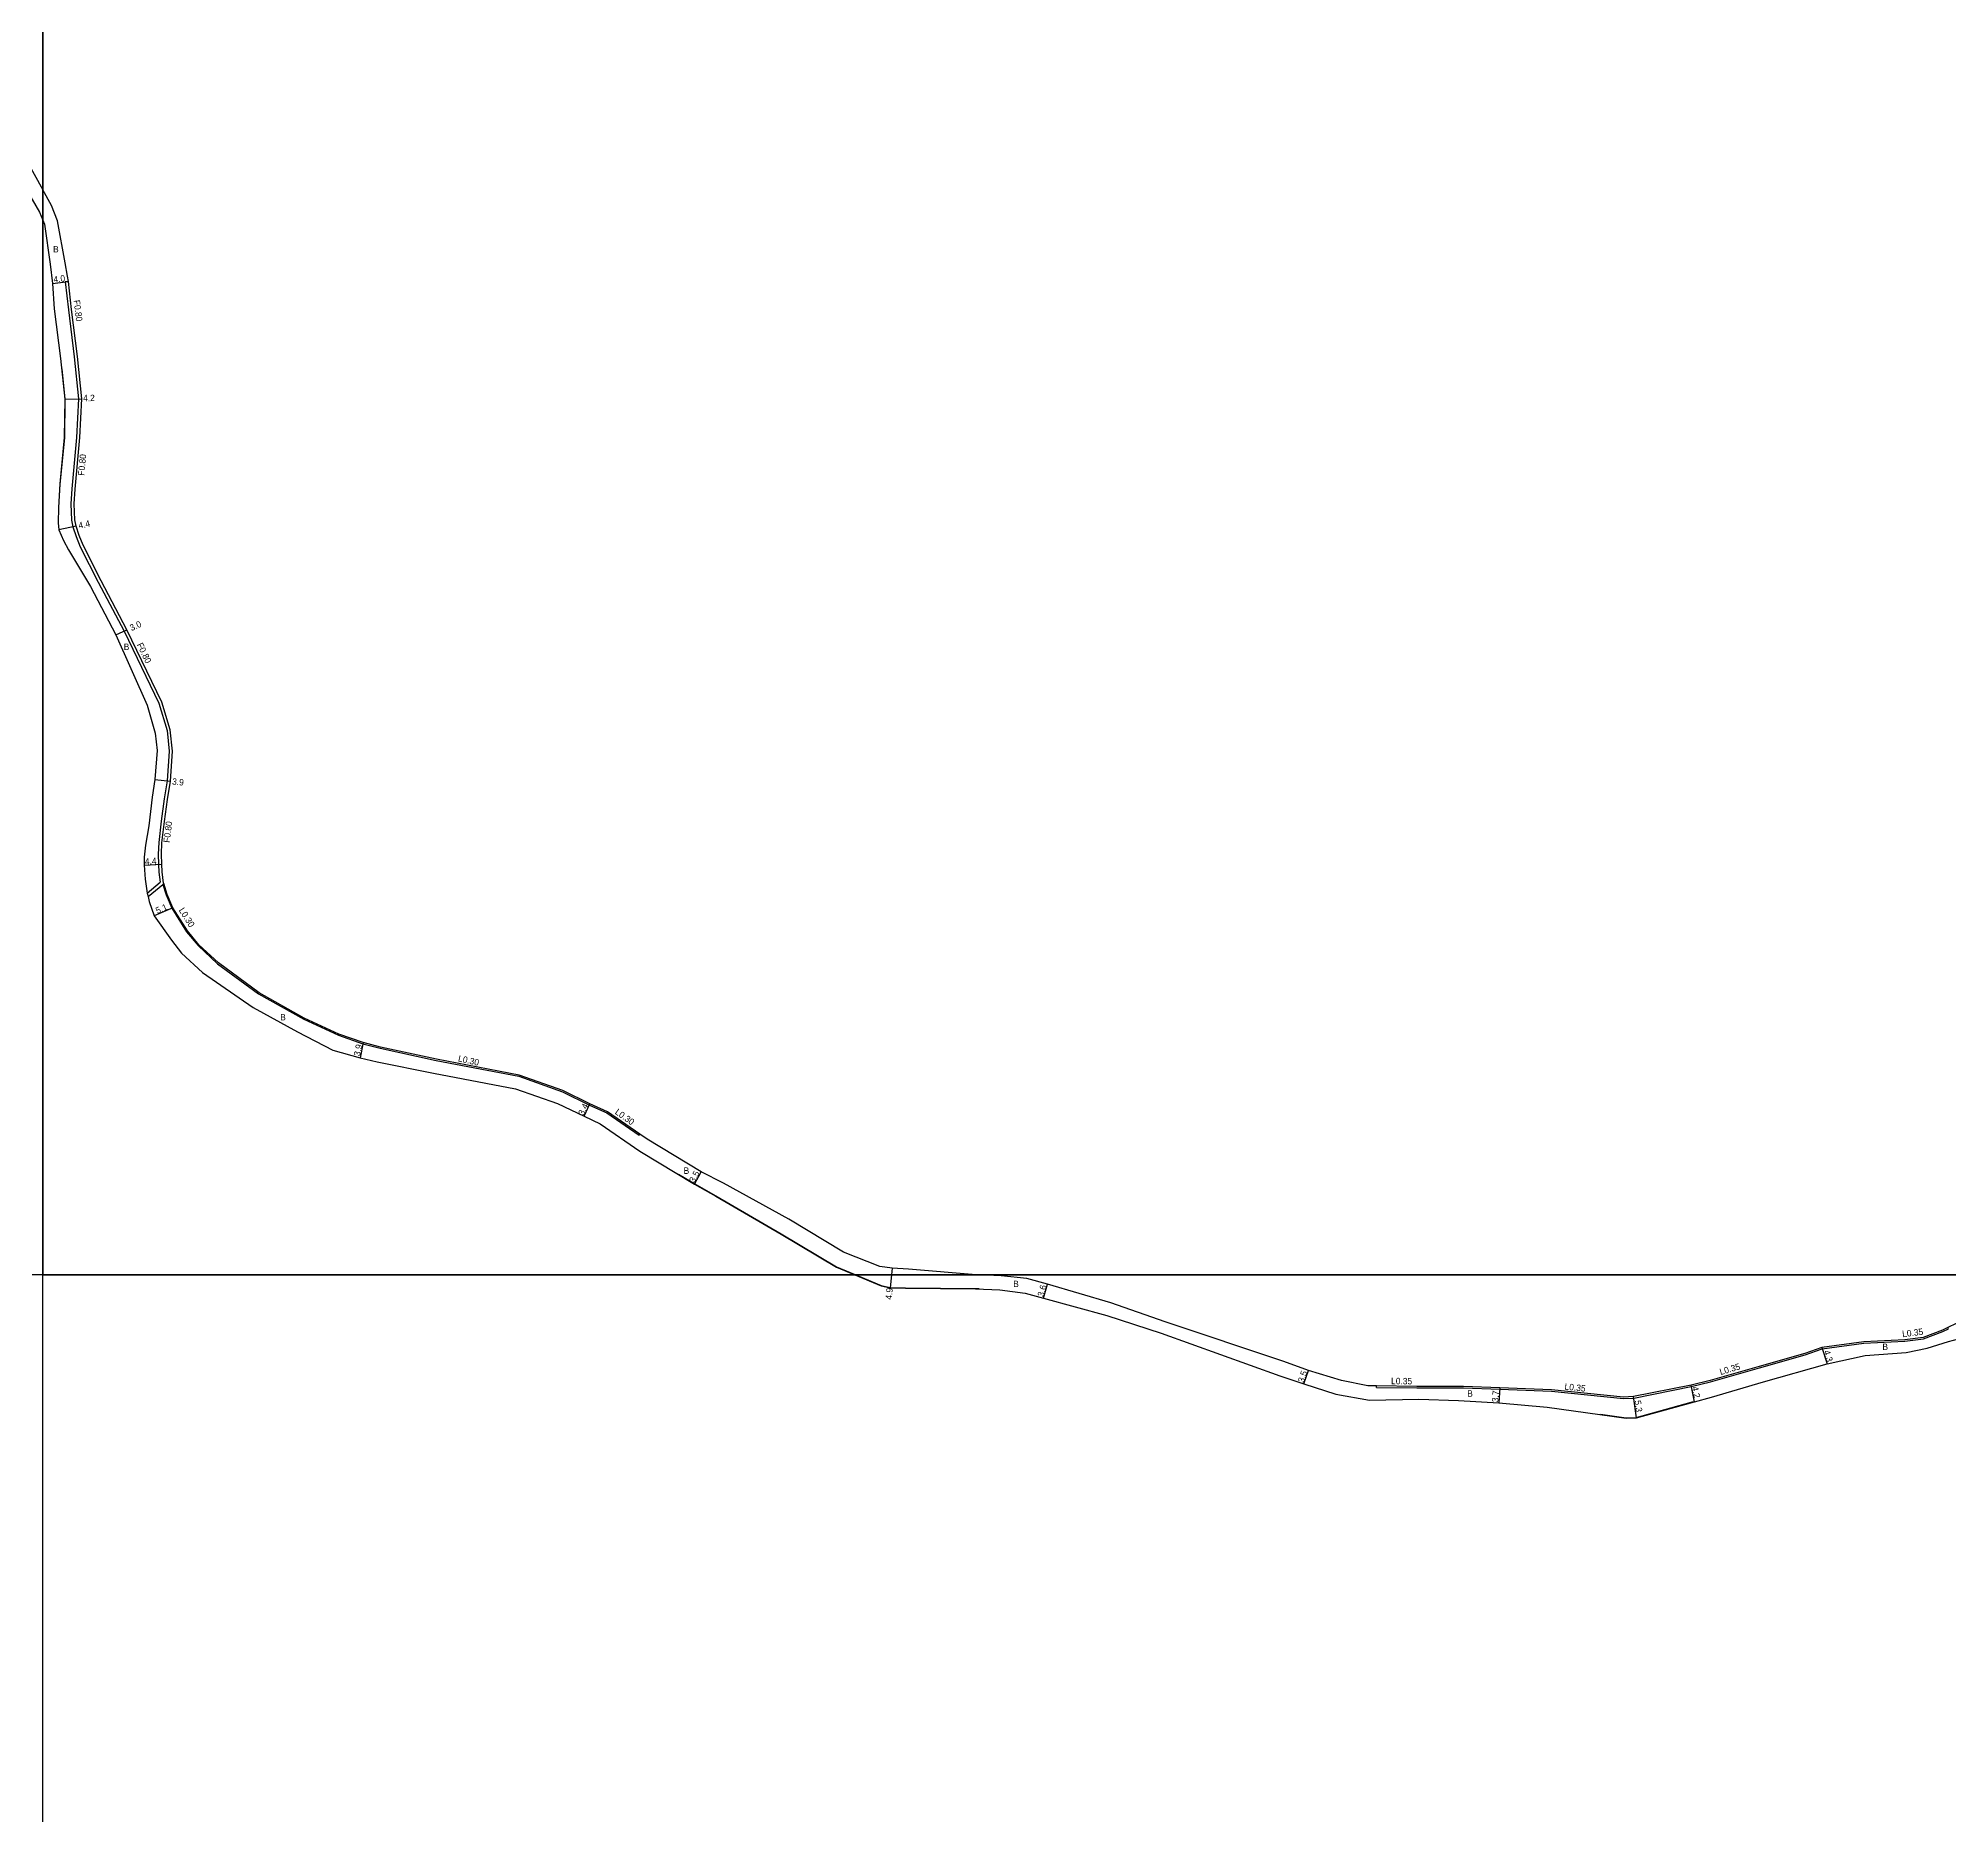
# Model space of a CAD drawing. Header units: metres. Extents: x -28000 to -24000, y -111000 to -108000.
# Drawn here: x -24801.2 to -24325.5, y -110534.6 to -110092.3 of the extents above; entities that cross this region are included whole.
import ezdxf

# ---------------------------------------------------------------- set-up
doc = ezdxf.new("R2010")
doc.units = ezdxf.units.M
doc.header["$LTSCALE"] = 2.5
for name, color, linetype in [('側溝・桝', 7, 'Continuous'), ('図郭', 7, 'Continuous'), ('幅員', 7, 'Continuous'), ('歩道・分離帯・安全施設', 7, 'Continuous'), ('舗装', 7, 'Continuous'), ('道路', 7, 'Continuous')]:
    doc.layers.add(name, color=color, linetype=linetype)
doc.styles.get("Standard").update_dxf_attribs({"font": ''})
doc.styles.get('Standard').set_extended_font_data('@MS PGothic')

msp = doc.modelspace()

# ---------------------------------------------------------------- linework, layer by layer
at = {"layer": '側溝・桝'}
for points in [[(-24793.66, -110152.87), (-24794.46, -110152.96), (-24793.68, -110159.92), (-24792.24, -110171.58), (-24791.15, -110182.09), (-24791.63, -110191.65), (-24792.8, -110204.47), (-24793.06, -110208.18), (-24792.89, -110212.27), (-24792.53, -110213.93), (-24791.76, -110216.33), (-24790.73, -110218.83), (-24786.23, -110227.7), (-24779.82, -110239.87), (-24771.2, -110257.8), (-24769.12, -110264.54), (-24768.59, -110269.69), (-24769.09, -110277.06), (-24769.82, -110281.6), (-24770.55, -110287.1), (-24771.19, -110292.41), (-24771.3, -110295.3), (-24771.22, -110297.87), (-24771.17, -110299.81), (-24770.81, -110302.33)], [(-24774.04, -110305), (-24770.81, -110302.33)], [(-24773.86, -110305.89), (-24770.19, -110302.86), (-24769.94, -110302.65)], [(-24770.19, -110302.86), (-24769.34, -110305.47), (-24767.96, -110308.79), (-24764.3, -110314.61), (-24761.4, -110318.06), (-24756.55, -110322.58), (-24746.39, -110330.05), (-24735.12, -110336.4), (-24726.47, -110340.39), (-24720.39, -110342.51), (-24716.1, -110343.62), (-24702.13, -110346.65), (-24681.61, -110350.57), (-24670.75, -110354.43), (-24664.01, -110357.74), (-24659.68, -110359.68), (-24651.64, -110365.25), (-24651.47, -110365.01)], [(-24468.18, -110427.97), (-24458.14, -110428.1), (-24446.57, -110428.1), (-24437.53, -110428.45), (-24424.66, -110428.96), (-24406.74, -110430.76), (-24404.17, -110430.63), (-24389.84, -110427.78), (-24385.07, -110426.6), (-24372.9, -110423.11), (-24361.48, -110419.86), (-24357.25, -110418.4), (-24346.91, -110417), (-24336.69, -110416.51), (-24332.08, -110415.94), (-24327.24, -110414.09), (-24325.86, -110413.43), (-24326.01, -110413.12)], [(-24468.18, -110427.97), (-24468.18, -110427.62)]]:
    msp.add_lwpolyline(points, dxfattribs=at)
at = {"layer": '図郭'}
for points in [[(-25600, -109800), (-24800, -109800), (-24800, -110400), (-25600, -110400)], [(-24800, -109800), (-24000, -109800), (-24000, -110400), (-24800, -110400)], [(-24800, -110400), (-24000, -110400), (-24000, -111000), (-24800, -111000)]]:
    msp.add_lwpolyline(points, close=True, dxfattribs=at)
at = {"layer": '幅員'}
for points in [[(-24797.63, -110153.36), (-24793.66, -110152.87)], [(-24794.55, -110182.13), (-24790.35, -110182.07)], [(-24791.76, -110213.73), (-24796.06, -110214.64)], [(-24781.83, -110240.76), (-24779.1, -110239.51)], [(-24772.17, -110276.74), (-24768.29, -110277.15)], [(-24774.81, -110298.1), (-24770.42, -110297.85)], [(-24767.69, -110308.66), (-24772.37, -110310.69)], [(-24720.3, -110342.22), (-24721.11, -110346.03)], [(-24665.35, -110360.53), (-24663.89, -110357.46)], [(-24637.88, -110377.44), (-24636.19, -110374.38)], [(-24588.87, -110400), (-24589.17, -110403.22)], [(-24588.71, -110398.34), (-24588.87, -110400)], [(-24551.01, -110405.78), (-24550.02, -110402.32)], [(-24357.33, -110418.06), (-24356.04, -110422.16)], [(-24486.22, -110427.09), (-24485.13, -110423.76)], [(-24437.52, -110428.1), (-24437.78, -110431.79)], [(-24389.07, -110431.55), (-24389.91, -110427.43)], [(-24403.51, -110435.54), (-24404.21, -110430.28)]]:
    msp.add_lwpolyline(points, dxfattribs=at)
at = {"layer": '歩道・分離帯・安全施設'}
for points in [[(-24796.1, -110212.86), (-24796.04, -110209.07), (-24795.74, -110203.24), (-24794.59, -110191.72), (-24794.45, -110182.12), (-24795.24, -110174.6)], [(-24641.88, -110374.9), (-24637.83, -110377.36), (-24632.55, -110380.32), (-24616.3, -110389.8), (-24602.53, -110398), (-24597.71, -110400)], [(-24597.71, -110400), (-24591.42, -110402.62), (-24589.16, -110403.12), (-24585.4, -110403.18), (-24567.93, -110403.36), (-24567.04, -110403.4)], [(-24412.44, -110434.66), (-24406.08, -110435.54), (-24403.53, -110435.44), (-24389.27, -110431.5)]]:
    msp.add_lwpolyline(points, dxfattribs=at)
at = {"layer": '道路'}
for points in [[(-24800, -110130.08), (-24800.35, -110129.43), (-24803.46, -110123.83), (-24809.04, -110115.88), (-24813.97, -110109.78), (-24815.08, -110108.22), (-24816.86, -110105.19), (-24817.27, -110104.5), (-24818.14, -110103.02), (-24822.05, -110099.69)], [(-24818.61, -110112.44), (-24813.26, -110117.83), (-24807.72, -110126.98), (-24806.35, -110125.97), (-24803.57, -110130.85), (-24800.85, -110135.59), (-24800, -110137.62)], [(-24793.66, -110152.87), (-24793.89, -110151.5), (-24794.49, -110148.2), (-24796.41, -110137.75), (-24797.9, -110133.97), (-24800, -110130.08)], [(-24800, -110137.62), (-24799.59, -110138.6), (-24798.21, -110148.58), (-24797.63, -110153.36), (-24797.22, -110159.62), (-24795.62, -110171.99), (-24794.55, -110182.13), (-24794.69, -110191.71), (-24795.84, -110203.23), (-24796.14, -110209.07), (-24796.2, -110212.87), (-24796.06, -110214.64), (-24794.93, -110217.32), (-24793.63, -110219.65), (-24788.17, -110228.73), (-24781.83, -110240.76), (-24774.09, -110258.24), (-24772.05, -110265.22), (-24771.57, -110269.57), (-24772.17, -110276.74), (-24772.79, -110281.16), (-24773.67, -110288.31), (-24774.47, -110293.1), (-24774.8, -110296.05), (-24774.81, -110298.1), (-24774.55, -110301.55), (-24774.04, -110305), (-24773.86, -110305.89), (-24773.61, -110307.13), (-24772.37, -110310.69), (-24768.04, -110316.72), (-24765.55, -110319.95), (-24760.31, -110324.8), (-24747.67, -110333.47), (-24736.69, -110339.49), (-24727.84, -110344.05), (-24721.11, -110346.03), (-24716.87, -110346.98), (-24702.79, -110349.78), (-24682.46, -110353.67), (-24671.98, -110357.39), (-24665.35, -110360.53), (-24661.37, -110362.42), (-24651.49, -110369.2), (-24637.88, -110377.44), (-24632.6, -110380.4), (-24616.35, -110389.89), (-24602.57, -110398.09), (-24597.97, -110400)], [(-24567, -110400), (-24567.83, -110399.96), (-24584.59, -110398.61), (-24588.71, -110398.34), (-24591.73, -110397.92), (-24600.78, -110394.36), (-24614.44, -110386.16), (-24630.68, -110377.19), (-24636.19, -110374.38), (-24649.69, -110366.25), (-24651.47, -110365.01), (-24659.53, -110359.42), (-24663.89, -110357.46), (-24670.63, -110354.15), (-24681.54, -110350.28), (-24702.07, -110346.36), (-24716.03, -110343.33), (-24720.3, -110342.22), (-24726.37, -110340.11), (-24734.99, -110336.14), (-24746.22, -110329.8), (-24756.35, -110322.35), (-24761.18, -110317.86), (-24764.06, -110314.43), (-24767.69, -110308.66), (-24769.06, -110305.37), (-24769.94, -110302.65), (-24769.97, -110302.57), (-24770.37, -110299.74), (-24770.42, -110297.85), (-24770.49, -110295.31), (-24770.39, -110292.47), (-24769.75, -110287.2), (-24769.03, -110281.72), (-24768.29, -110277.15), (-24767.79, -110269.68), (-24768.33, -110264.38), (-24770.45, -110257.51), (-24779.1, -110239.51), (-24785.51, -110227.33), (-24790, -110218.49), (-24791.01, -110216.06), (-24791.76, -110213.73), (-24792.09, -110212.16), (-24792.25, -110208.19), (-24792, -110204.53), (-24790.83, -110191.7), (-24790.35, -110182.07), (-24791.44, -110171.49), (-24792.89, -110159.83), (-24793.66, -110152.87)], [(-24597.97, -110400), (-24591.45, -110402.71), (-24589.17, -110403.22), (-24585.4, -110403.28), (-24567.93, -110403.46), (-24561.87, -110403.74), (-24555.64, -110404.55), (-24551.01, -110405.78), (-24535.25, -110410.1), (-24521.76, -110414.49), (-24492.26, -110425.1), (-24486.22, -110427.09), (-24478.28, -110429.7), (-24469.89, -110431.14), (-24457.66, -110430.93), (-24447.81, -110431.26), (-24437.78, -110431.79), (-24425.71, -110432.93), (-24406.09, -110435.64), (-24403.51, -110435.54), (-24389.07, -110431.55), (-24384.86, -110430.38), (-24371.88, -110426.61), (-24356.04, -110422.16), (-24346.62, -110420.01), (-24336.4, -110419.28), (-24331.12, -110418.21), (-24325.82, -110416.56), (-24322.12, -110415.58)], [(-24323.91, -110412.12), (-24326.01, -110413.12), (-24327.38, -110413.77), (-24332.17, -110415.59), (-24336.72, -110416.16), (-24346.94, -110416.65), (-24357.33, -110418.06), (-24361.59, -110419.52), (-24373, -110422.77), (-24385.16, -110426.26), (-24389.91, -110427.43), (-24404.21, -110430.28), (-24406.73, -110430.41), (-24424.63, -110428.61), (-24437.52, -110428.1), (-24446.56, -110427.75), (-24458.14, -110427.75), (-24468.18, -110427.62), (-24470.37, -110427.59), (-24476.9, -110426.28), (-24485.13, -110423.76), (-24491.25, -110421.5), (-24520.79, -110411.65), (-24534.3, -110406.96), (-24550.02, -110402.32), (-24555.17, -110400.87), (-24561.59, -110400.25), (-24567, -110400)]]:
    msp.add_lwpolyline(points, dxfattribs=at)

# ---------------------------------------------------------------- texts
at = {"layer": '側溝・桝'}
for s, rotation, p in [('F0.80', 277.0574, (-24792.39, -110157.55)), ('F0.80', 84.8056, (-24789.72, -110201.22)), ('F0.80', 295.6687, (-24776.69, -110243.2)), ('F0.80', 83.1068, (-24768.46, -110292.56)), ('L0.30', 302.1758, (-24766.28, -110309.26)), ('L0.30', 347.2985, (-24696.81, -110346.85)), ('L0.30', 324.5349, (-24657.83, -110359.81)), ('L0.35', 7.1261, (-24337.27, -110415.52)), ('L0.35', 16.0224, (-24382.55, -110424.92)), ('L0.35', 359.2467, (-24464.56, -110427.18)), ('L0.35', 354.262, (-24421.44, -110428.53))]:
    msp.add_text(s, height=1.6, rotation=rotation, dxfattribs=at).set_placement(p)
at = {"layer": '幅員'}
for s, rotation, p in [('4.0', 7.0933, (-24797.29, -110153.17)), ('4.2', 0.857, (-24790, -110182.66)), ('4.4', 12.034, (-24791, -110214.38)), ('3.0', 24.6273, (-24777.95, -110239.86)), ('3.9', 354.0125, (-24767.93, -110277.99)), ('4.4', 3.25, (-24774.61, -110297.97)), ('5.1', 23.5117, (-24771.53, -110310.22)), ('3.9', 77.9459, (-24721.14, -110345.67)), ('3.4', 64.558, (-24665.46, -110360.47)), ('3.5', 61.1731, (-24637.92, -110377.23)), ('4.9', 84.6346, (-24588.79, -110406.21)), ('3.6', 73.9275, (-24551.05, -110405.56)), ('4.3', 287.4926, (-24356.97, -110419)), ('3.5', 71.7877, (-24486.27, -110426.92)), ('3.7', 85.9249, (-24437.88, -110431.71)), ('4.2', 281.6184, (-24389.72, -110427.9)), ('5.3', 277.6048, (-24403.98, -110431.31))]:
    msp.add_text(s, height=1.6, rotation=rotation, dxfattribs=at).set_placement(p)
at = {"layer": '舗装'}
for p in [(-24797.49, -110145.62), (-24779.91, -110244.52), (-24740.98, -110336.67), (-24640.58, -110374.86), (-24558.58, -110403.03), (-24342.29, -110418.68), (-24445.6, -110430.29)]:
    msp.add_text('B', height=1.6, dxfattribs=at).set_placement(p)

doc.saveas('drawing.dxf')
